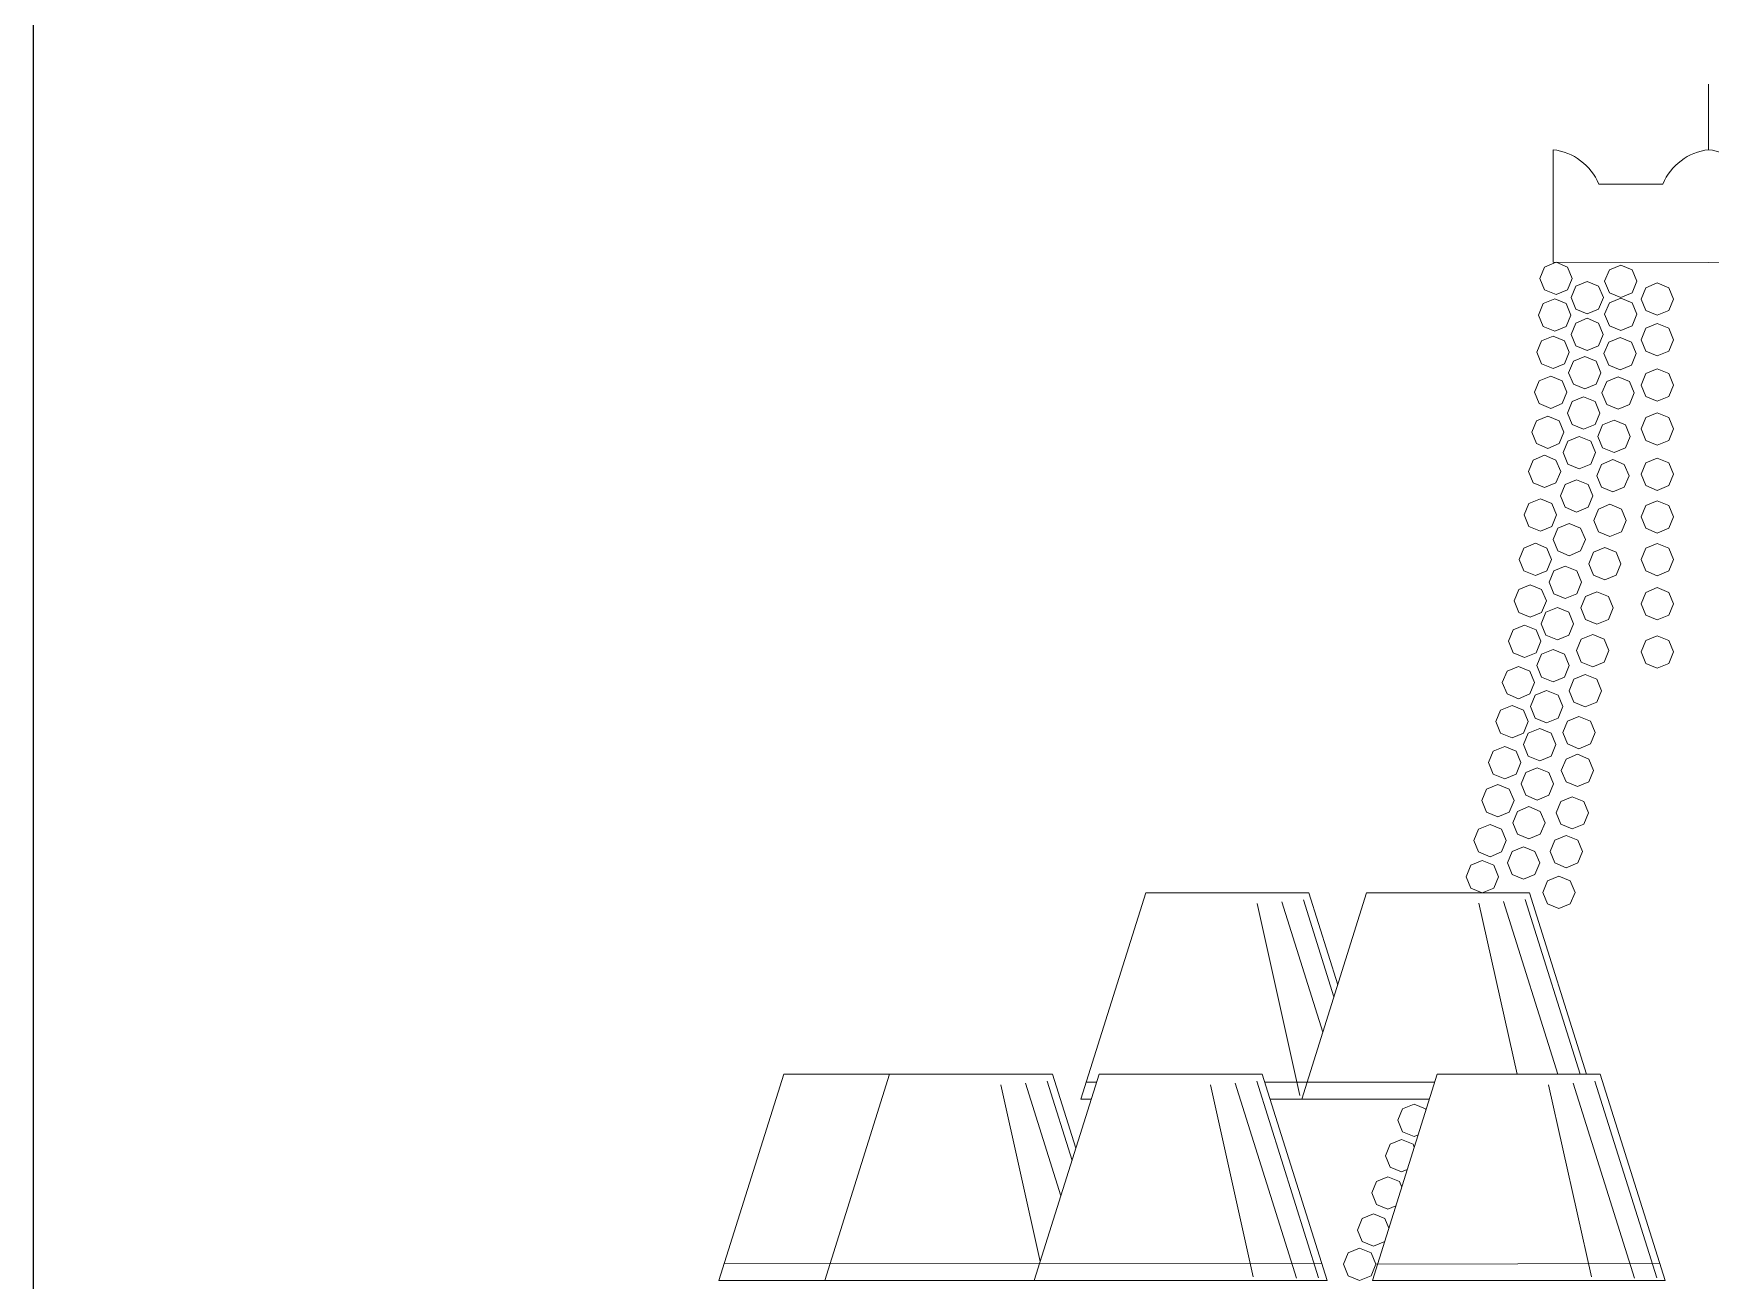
# Model space of a CAD drawing. Header units: inches. Extents: x 258415 to 640093, y 441672 to 945769.
# Drawn here: x 299165.7 to 299373.2, y 463758.1 to 463912.4 of the extents above; entities that cross this region are included whole.
import ezdxf

# ---------------------------------------------------------------- set-up
doc = ezdxf.new("R2010")
doc.units = ezdxf.units.IN
doc.header["$MEASUREMENT"] = 0
doc.linetypes.add('HIDDEN', pattern=[0.375, 0.25, -0.125])
for name, color, linetype in [('CQ Light Elevation', 4, 'Continuous'), ('CQ SPOT DETAIL DIMENSION', 9, 'Continuous'), ('CQ-legend tex box', 3, 'Continuous')]:
    doc.layers.add(name, color=color, linetype=linetype)
doc.layers.add('Glass', color=4, linetype='Continuous', lineweight=0)

# ---------------------------------------------------------------- blocks, each defined once
blk = doc.blocks.new('crystal ch 21')
at = {"layer": 'Glass', "color": 193, "lineweight": 0}
for p, q in [((38666.86, 39996.78), (38666.86, 40029.27)), ((38475.85, 39559.93), (38455.54, 39624.53)), ((38481.35, 39577.42), (38466.25, 39625.44)), ((38592.27, 39539.23), (38565.39, 39624.71)), ((38603.27, 39539.23), (38576.11, 39625.62)), ((38464.55, 39528.54), (38443.33, 39623.63)), ((38572.06, 39539.23), (38553.19, 39623.82)), ((38335.98, 39446.44), (38316.47, 39533.91)), ((38346.22, 39478.99), (38328.67, 39534.8)), ((38351.72, 39496.48), (38339.38, 39535.71)), ((38358.82, 39535.29), (38363.92, 39535.28)), ((38441.43, 39438.82), (38420.22, 39533.91)), ((38462.8, 39438.22), (38432.42, 39534.8)), ((38473.77, 39438.3), (38443.13, 39535.71)), ((38447.09, 39535.22), (38531.26, 39535.16)), ((38608.81, 39438.82), (38587.59, 39533.91)), ((38630.17, 39438.22), (38599.8, 39534.8)), ((38641.15, 39438.3), (38610.51, 39535.71)), ((38179.6, 39445.68), (38475.33, 39445.43)), ((38502.08, 39445.09), (38642.71, 39445.43))]:
    blk.add_line(p, q, dxfattribs=at)
for points in [[(38666.86, 39996.78, 0.268728), (38644.16, 39979.74), (38612.57, 39979.74, 0.268741), (38589.87, 39996.78), (38589.87, 39941.04), (38666.86, 39941.01)], [(38666.86, 39996.78, -0.268728), (38689.56, 39979.74), (38721.14, 39979.74, -0.268741), (38743.85, 39996.78), (38743.85, 39941.04), (38666.86, 39941.01)]]:
    blk.add_lwpolyline(points, format="xyb", dxfattribs=at)
for points in [[(38591.32, 39941.04), (38596.98, 39938.7), (38599.32, 39933.04), (38596.98, 39927.39), (38591.32, 39925.04), (38585.67, 39927.39), (38583.32, 39933.04), (38585.67, 39938.7)], [(38623.4, 39939.63), (38629.05, 39937.28), (38631.4, 39931.63), (38629.05, 39925.97), (38623.4, 39923.63), (38617.74, 39925.97), (38615.4, 39931.63), (38617.74, 39937.28)], [(38606.75, 39931.53), (38612.41, 39929.19), (38614.75, 39923.53), (38612.41, 39917.87), (38606.75, 39915.53), (38601.09, 39917.87), (38598.75, 39923.53), (38601.09, 39929.19)], [(38590.69, 39922.94), (38596.35, 39920.6), (38598.69, 39914.94), (38596.35, 39909.28), (38590.69, 39906.94), (38585.04, 39909.28), (38582.69, 39914.94), (38585.04, 39920.6)], [(38623.4, 39923.3), (38629.05, 39920.95), (38631.4, 39915.3), (38629.05, 39909.64), (38623.4, 39907.3), (38617.74, 39909.64), (38615.4, 39915.3), (38617.74, 39920.95)], [(38641.47, 39930.82), (38647.12, 39928.47), (38649.47, 39922.82), (38647.12, 39917.16), (38641.47, 39914.82), (38635.81, 39917.16), (38633.47, 39922.82), (38635.81, 39928.47)], [(38606.74, 39913.31), (38612.39, 39910.96), (38614.74, 39905.31), (38612.39, 39899.65), (38606.74, 39897.31), (38601.08, 39899.65), (38598.74, 39905.31), (38601.08, 39910.96)], [(38641.47, 39910.69), (38647.12, 39908.35), (38649.47, 39902.69), (38647.12, 39897.03), (38641.47, 39894.69), (38635.81, 39897.03), (38633.47, 39902.69), (38635.81, 39908.35)], [(38589.84, 39904.48), (38595.49, 39902.14), (38597.84, 39896.48), (38595.49, 39890.82), (38589.84, 39888.48), (38584.18, 39890.82), (38581.84, 39896.48), (38584.18, 39902.14)], [(38623.07, 39903.83), (38628.72, 39901.49), (38631.07, 39895.83), (38628.72, 39890.18), (38623.07, 39887.83), (38617.41, 39890.18), (38615.07, 39895.83), (38617.41, 39901.49)], [(38605.58, 39894.38), (38611.24, 39892.04), (38613.58, 39886.38), (38611.24, 39880.73), (38605.58, 39878.38), (38599.92, 39880.73), (38597.58, 39886.38), (38599.92, 39892.04)], [(38588.68, 39884.74), (38594.34, 39882.4), (38596.68, 39876.74), (38594.34, 39871.09), (38588.68, 39868.74), (38583.02, 39871.09), (38580.68, 39876.74), (38583.02, 39882.4)], [(38622.07, 39884.37), (38627.73, 39882.03), (38630.07, 39876.37), (38627.73, 39870.71), (38622.07, 39868.37), (38616.42, 39870.71), (38614.07, 39876.37), (38616.42, 39882.03)], [(38641.47, 39888.29), (38647.12, 39885.94), (38649.47, 39880.29), (38647.12, 39874.63), (38641.47, 39872.29), (38635.81, 39874.63), (38633.47, 39880.29), (38635.81, 39885.94)], [(38605, 39874.4), (38610.66, 39872.06), (38613, 39866.4), (38610.66, 39860.75), (38605, 39858.4), (38599.35, 39860.75), (38597, 39866.4), (38599.35, 39872.06)], [(38587.27, 39864.93), (38592.93, 39862.58), (38595.27, 39856.93), (38592.93, 39851.27), (38587.27, 39848.93), (38581.61, 39851.27), (38579.27, 39856.93), (38581.61, 39862.58)], [(38641.47, 39866.53), (38647.12, 39864.19), (38649.47, 39858.53), (38647.12, 39852.88), (38641.47, 39850.53), (38635.81, 39852.88), (38633.47, 39858.53), (38635.81, 39864.19)], [(38620.06, 39862.85), (38625.72, 39860.51), (38628.06, 39854.85), (38625.72, 39849.2), (38620.06, 39846.85), (38614.41, 39849.2), (38612.06, 39854.85), (38614.41, 39860.51)], [(38602.83, 39854.83), (38608.48, 39852.49), (38610.83, 39846.83), (38608.48, 39841.18), (38602.83, 39838.83), (38597.17, 39841.18), (38594.83, 39846.83), (38597.17, 39852.49)], [(38585.64, 39845.5), (38591.3, 39843.16), (38593.64, 39837.5), (38591.3, 39831.85), (38585.64, 39829.5), (38579.99, 39831.85), (38577.64, 39837.5), (38579.99, 39843.16)], [(38619.48, 39843.36), (38625.14, 39841.02), (38627.48, 39835.36), (38625.14, 39829.7), (38619.48, 39827.36), (38613.82, 39829.7), (38611.48, 39835.36), (38613.82, 39841.02)], [(38641.47, 39844.13), (38647.12, 39841.79), (38649.47, 39836.13), (38647.12, 39830.47), (38641.47, 39828.13), (38635.81, 39830.47), (38633.47, 39836.13), (38635.81, 39841.79)], [(38601.5, 39833.43), (38607.16, 39831.09), (38609.5, 39825.43), (38607.16, 39819.77), (38601.5, 39817.43), (38595.84, 39819.77), (38593.5, 39825.43), (38595.84, 39831.09)], [(38583.56, 39823.99), (38589.21, 39821.64), (38591.56, 39815.99), (38589.21, 39810.33), (38583.56, 39807.99), (38577.9, 39810.33), (38575.56, 39815.99), (38577.9, 39821.64)], [(38618.02, 39821.25), (38623.68, 39818.91), (38626.02, 39813.25), (38623.68, 39807.59), (38618.02, 39805.25), (38612.37, 39807.59), (38610.02, 39813.25), (38612.37, 39818.91)], [(38641.47, 39823.03), (38647.12, 39820.68), (38649.47, 39815.03), (38647.12, 39809.37), (38641.47, 39807.03), (38635.81, 39809.37), (38633.47, 39815.03), (38635.81, 39820.68)], [(38597.85, 39811.8), (38603.51, 39809.45), (38605.85, 39803.8), (38603.51, 39798.14), (38597.85, 39795.8), (38592.2, 39798.14), (38589.85, 39803.8), (38592.2, 39809.45)], [(38581.11, 39801.93), (38586.77, 39799.59), (38589.11, 39793.93), (38586.77, 39788.27), (38581.11, 39785.93), (38575.45, 39788.27), (38573.11, 39793.93), (38575.45, 39799.59)], [(38615.49, 39799.86), (38621.15, 39797.52), (38623.49, 39791.86), (38621.15, 39786.2), (38615.49, 39783.86), (38609.83, 39786.2), (38607.49, 39791.86), (38609.83, 39797.52)], [(38641.47, 39801.92), (38647.12, 39799.58), (38649.47, 39793.92), (38647.12, 39788.27), (38641.47, 39785.92), (38635.81, 39788.27), (38633.47, 39793.92), (38635.81, 39799.58)], [(38595.91, 39790.65), (38601.56, 39788.31), (38603.91, 39782.65), (38601.56, 39776.99), (38595.91, 39774.65), (38590.25, 39776.99), (38587.91, 39782.65), (38590.25, 39788.31)], [(38578.55, 39781.39), (38584.21, 39779.05), (38586.55, 39773.39), (38584.21, 39767.74), (38578.55, 39765.39), (38572.89, 39767.74), (38570.55, 39773.39), (38572.89, 39779.05)], [(38611.57, 39777.94), (38617.23, 39775.6), (38619.57, 39769.94), (38617.23, 39764.28), (38611.57, 39761.94), (38605.92, 39764.28), (38603.57, 39769.94), (38605.92, 39775.6)], [(38641.47, 39780.02), (38647.12, 39777.67), (38649.47, 39772.02), (38647.12, 39766.36), (38641.47, 39764.02), (38635.81, 39766.36), (38633.47, 39772.02), (38635.81, 39777.67)], [(38591.99, 39770.16), (38597.65, 39767.82), (38599.99, 39762.16), (38597.65, 39756.5), (38591.99, 39754.16), (38586.33, 39756.5), (38583.99, 39762.16), (38586.33, 39767.82)], [(38575.8, 39761.43), (38581.45, 39759.09), (38583.8, 39753.43), (38581.45, 39747.77), (38575.8, 39745.43), (38570.14, 39747.77), (38567.8, 39753.43), (38570.14, 39759.09)], [(38589.85, 39749.39), (38595.51, 39747.05), (38597.85, 39741.39), (38595.51, 39735.73), (38589.85, 39733.39), (38584.2, 39735.73), (38581.85, 39741.39), (38584.2, 39747.05)], [(38609.48, 39756.8), (38615.14, 39754.46), (38617.48, 39748.8), (38615.14, 39743.15), (38609.48, 39740.8), (38603.83, 39743.15), (38601.48, 39748.8), (38603.83, 39754.46)], [(38641.47, 39756.14), (38647.12, 39753.79), (38649.47, 39748.14), (38647.12, 39742.48), (38641.47, 39740.14), (38635.81, 39742.48), (38633.47, 39748.14), (38635.81, 39753.79)], [(38572.71, 39741.02), (38578.37, 39738.68), (38580.71, 39733.02), (38578.37, 39727.36), (38572.71, 39725.02), (38567.06, 39727.36), (38564.71, 39733.02), (38567.06, 39738.68)], [(38605.83, 39736.97), (38611.48, 39734.63), (38613.83, 39728.97), (38611.48, 39723.31), (38605.83, 39720.97), (38600.17, 39723.31), (38597.83, 39728.97), (38600.17, 39734.63)], [(38586.69, 39729.1), (38592.35, 39726.76), (38594.69, 39721.1), (38592.35, 39715.44), (38586.69, 39713.1), (38581.04, 39715.44), (38578.69, 39721.1), (38581.04, 39726.76)], [(38569.54, 39721.69), (38575.2, 39719.35), (38577.54, 39713.69), (38575.2, 39708.04), (38569.54, 39705.69), (38563.88, 39708.04), (38561.54, 39713.69), (38563.88, 39719.35)], [(38602.68, 39716.28), (38608.33, 39713.94), (38610.68, 39708.28), (38608.33, 39702.63), (38602.68, 39700.28), (38597.02, 39702.63), (38594.68, 39708.28), (38597.02, 39713.94)], [(38583.23, 39710.31), (38588.89, 39707.97), (38591.23, 39702.31), (38588.89, 39696.65), (38583.23, 39694.31), (38577.58, 39696.65), (38575.23, 39702.31), (38577.58, 39707.97)], [(38565.94, 39701.38), (38571.59, 39699.03), (38573.94, 39693.38), (38571.59, 39687.72), (38565.94, 39685.38), (38560.28, 39687.72), (38557.94, 39693.38), (38560.28, 39699.03)], [(38582.05, 39690.87), (38587.7, 39688.53), (38590.05, 39682.87), (38587.7, 39677.21), (38582.05, 39674.87), (38576.39, 39677.21), (38574.05, 39682.87), (38576.39, 39688.53)], [(38601.94, 39697.51), (38607.6, 39695.17), (38609.94, 39689.51), (38607.6, 39683.85), (38601.94, 39681.51), (38596.28, 39683.85), (38593.94, 39689.51), (38596.28, 39695.17)], [(38562.52, 39682.57), (38568.18, 39680.23), (38570.52, 39674.57), (38568.18, 39668.91), (38562.52, 39666.57), (38556.86, 39668.91), (38554.52, 39674.57), (38556.86, 39680.23)], [(38599.36, 39676.53), (38605.02, 39674.18), (38607.36, 39668.53), (38605.02, 39662.87), (38599.36, 39660.53), (38593.7, 39662.87), (38591.36, 39668.53), (38593.7, 39674.18)], [(38577.88, 39671.59), (38583.54, 39669.24), (38585.88, 39663.59), (38583.54, 39657.93), (38577.88, 39655.59), (38572.23, 39657.93), (38569.88, 39663.59), (38572.23, 39669.24)], [(38558.64, 39662.81), (38564.3, 39660.47), (38566.64, 39654.81), (38564.3, 39649.15), (38558.64, 39646.81), (38552.99, 39649.15), (38550.64, 39654.81), (38552.99, 39660.47)], [(38596.41, 39657.38), (38602.07, 39655.04), (38604.41, 39649.38), (38602.07, 39643.73), (38596.41, 39641.38), (38590.76, 39643.73), (38588.41, 39649.38), (38590.76, 39655.04)], [(38575.23, 39651.73), (38580.89, 39649.39), (38583.23, 39643.73), (38580.89, 39638.08), (38575.23, 39635.73), (38569.58, 39638.08), (38567.23, 39643.73), (38569.58, 39649.39)], [(38554.82, 39644.91), (38560.48, 39642.56), (38562.82, 39636.91), (38560.48, 39631.25), (38554.82, 39628.91), (38549.16, 39631.25), (38546.82, 39636.91), (38549.16, 39642.56)], [(38592.73, 39637.14), (38598.39, 39634.79), (38600.73, 39629.14), (38598.39, 39623.48), (38592.73, 39621.14), (38587.07, 39623.48), (38584.73, 39629.14), (38587.07, 39634.79)], [(38494.08, 39453.09), (38499.74, 39450.74), (38502.08, 39445.09), (38499.74, 39439.43), (38494.08, 39437.09), (38488.42, 39439.43), (38486.08, 39445.09), (38488.42, 39450.74)]]:
    blk.add_lwpolyline(points, close=True, dxfattribs=at)
for points in [[(38361.24, 39526.76), (38356.14, 39526.76), (38388.28, 39628.95), (38388.28, 39628.95), (38468.95, 39628.95), (38483.25, 39583.47)], [(38606.44, 39539.23), (38578.22, 39628.95), (38497.56, 39628.95), (38465.42, 39526.76), (38528.62, 39526.76)], [(38319.98, 39437.03), (38176.89, 39437.03), (38209.03, 39539.23), (38209.03, 39539.23), (38289.69, 39539.23)], [(38372.37, 39437.03), (38229.27, 39437.03), (38261.42, 39539.23), (38261.42, 39539.23), (38342.08, 39539.23), (38353.62, 39502.53)], [(38476.12, 39437.03), (38333.03, 39437.03), (38365.17, 39539.23), (38365.17, 39539.23), (38445.83, 39539.23), (38477.97, 39437.03), (38334.88, 39437.03)], [(38643.49, 39437.03), (38500.4, 39437.03), (38532.54, 39539.23), (38532.54, 39539.23), (38613.21, 39539.23), (38645.35, 39437.03), (38502.26, 39437.03)], [(38361.24, 39526.76), (38358, 39526.76)], [(38499.23, 39526.76), (38449.75, 39526.76)], [(38501.09, 39526.76), (38449.75, 39526.76)], [(38523.1, 39509.21), (38521.02, 39508.35), (38515.37, 39510.7), (38513.02, 39516.35), (38515.37, 39522.01), (38521.02, 39524.35), (38526.68, 39522.01), (38526.93, 39521.4)], [(38517.68, 39491.96), (38514.89, 39490.81), (38509.24, 39493.15), (38506.89, 39498.81), (38509.24, 39504.47), (38514.89, 39506.81), (38520.55, 39504.47), (38521.15, 39503.01)], [(38512.03, 39474.01), (38508.11, 39472.39), (38502.45, 39474.73), (38500.11, 39480.39), (38502.45, 39486.04), (38508.11, 39488.39), (38513.76, 39486.04), (38514.93, 39483.23)], [(38506.64, 39456.37), (38500.98, 39454.02), (38495.32, 39456.37), (38492.98, 39462.02), (38495.32, 39467.68), (38500.98, 39470.02), (38506.64, 39467.68), (38508.57, 39463.01)]]:
    blk.add_lwpolyline(points, dxfattribs=at)
blk = doc.blocks.new('SMDS')
at = {"layer": 'CQ-legend tex box'}
blk.add_lwpolyline([(384632.87, 472716.65), (384632.87, 480364.08), (386097.23, 480364.08), (386097.2, 472716.65)], dxfattribs=at)
at = {"layer": 'CQ Light Elevation', "linetype": 'HIDDEN', "xscale": 0.25, "yscale": 0.25, "zscale": 0.25}
blk.add_blockref('crystal ch 21', (375173.47, 467216.17), dxfattribs=at)

msp = doc.modelspace()

# ---------------------------------------------------------------- block references
at = {"layer": 'CQ SPOT DETAIL DIMENSION'}
msp.add_blockref('SMDS', (-85467.189, -13317.368), dxfattribs=at)

doc.saveas('drawing.dxf')
